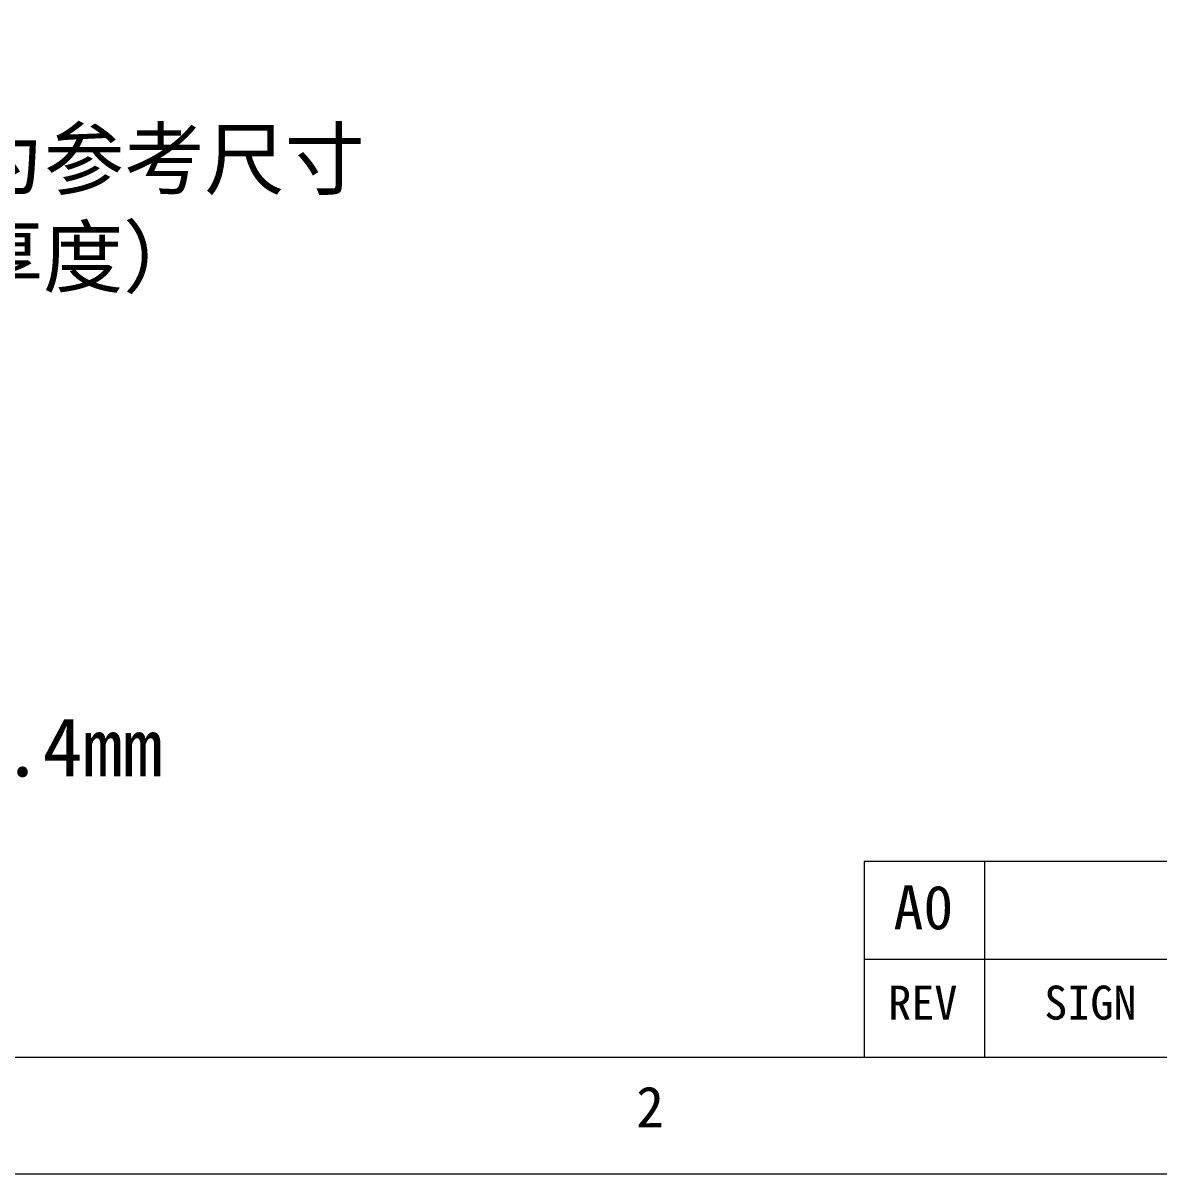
# Model space of a CAD drawing. Header units: inches. Extents: x 240 to 1407, y -538 to -118.
# Drawn here: x 319.9 to 379.4, y -524.3 to -464 of the extents above; entities that cross this region are included whole.
import ezdxf
from ezdxf.enums import TextEntityAlignment as Align

# ---------------------------------------------------------------- set-up
doc = ezdxf.new("R2010")
doc.units = ezdxf.units.IN
doc.header["$LTSCALE"] = 1.21
doc.header["$MEASUREMENT"] = 0
doc.layers.get('0').update_dxf_attribs({"linetype": 'CONTINUOUS'})
doc.layers.add('DIM', color=123, linetype='CONTINUOUS', lineweight=9)
doc.styles.add('宋体', font='')
doc.styles.get('宋体').set_extended_font_data('SimSun')

msp = doc.modelspace()

# ---------------------------------------------------------------- linework, layer by layer
at = {"color": 4, "linetype": 'Continuous', "lineweight": 5}
for p, q in [((447.274, -507.974), (363.941, -507.974)), ((370.25, -507.974), (370.25, -518.229)), ((447.274, -513.102), (363.941, -513.102))]:
    msp.add_line(p, q, dxfattribs=at)
at = {"linetype": 'Continuous', "lineweight": 5}
msp.add_line((245.647, -518.229), (598.812, -518.229), dxfattribs=at)
at = {"color": 7, "linetype": 'Continuous', "lineweight": 5}
msp.add_line((239.527, -524.349), (604.932, -524.349), dxfattribs=at)
at = {"color": 4, "linetype": 'Continuous', "lineweight": 5}
msp.add_lwpolyline([(363.941, -507.974), (363.941, -518.229), (598.812, -518.229), (598.812, -481.203), (447.274, -481.204), (447.274, -518.229)], dxfattribs=at)

# ---------------------------------------------------------------- texts
at = {"color": 1, "linetype": 'Continuous', "lineweight": 5, "style": '宋体'}
msp.add_text('A0', height=2.3033, rotation=0, dxfattribs=at).set_placement((367.041, -511.529), align=Align.CENTER)
at = {"color": 4, "linetype": 'Continuous', "lineweight": 5, "style": '宋体'}
for s, p in [('REV', (367.01, -516.256)), ('SIGN', (375.787, -516.256))]:
    msp.add_text(s, height=1.7772, rotation=0, dxfattribs=at).set_placement(p, align=Align.CENTER)
msp.add_text('2', height=2.142, rotation=0, dxfattribs=at).set_placement((351.996, -521.908))
at = {"layer": 'DIM', "lineweight": 5, "insert": (249.546, -464.48), "char_height": 3.08136, "width": 132.75148, "attachment_point": 1, "rotation": 0, "style": '宋体'}
msp.add_mtext('{\\C0;技术要求:\\P1. 带*尺寸为重点尺寸，带（）尺寸为参考尺寸\\P2. LCD切割断面崩边≤1/3（单层LCD厚度）\\P3. 平面翘曲度≤0.35mm\\P4. 符合RoHS指令\\P5. 工作温度：-20℃～70℃ \\P6. 储存温度：-30℃～80℃\\P7. 建议TP V.A开窗比LCD A.A单边大0.4mm\\P8. 泡棉开窗比LCD A.A单边大0.3mm}', dxfattribs=at)

doc.saveas('drawing.dxf')
